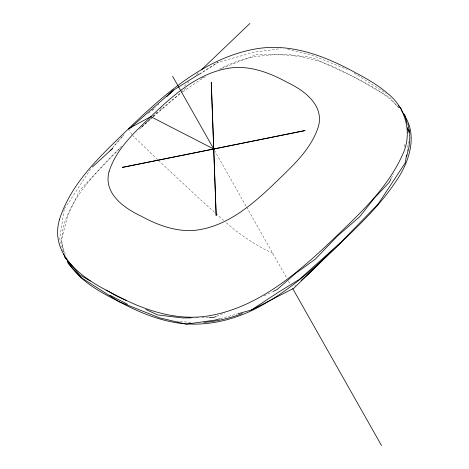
<?xml version="1.0" encoding="UTF-8"?>
<svg xmlns="http://www.w3.org/2000/svg" width="469" height="469" viewBox="0 0 469 469"><rect width="100%" height="100%" fill="white"/><g stroke="black" fill="none" stroke-linecap="round" stroke-linejoin="round"><path stroke-width="0.35" stroke-dasharray="2.35 1.76" d="M64.218 209.444L59.686 238.563L63.438 252.51M407.045 151.458L408.599 141.515M404.325 146.697L405.058 143.866M391.351 178.173L393.561 173.6M64.611 208.828L90.892 168.623M112.478 147.764L114.389 145.595M116.3 143.432L117.256 142.347M119.167 140.178L120.603 138.554M122.515 136.385L124.906 133.677M119.595 148.614L79.941 189.998L67.729 215.652L61.146 241.148L65.889 256.121M148.526 113.439L155.057 107.682M121.553 146.234C107.8 159.624 94.492 173.559 82.96 188.943C69.834 206.958 57.042 229.658 63.702 252.621M141.052 127.527L144.223 124.496M144.751 123.986L147.923 120.955M148.45 120.451L152.149 116.916M152.677 116.412L157.437 111.862M160.076 109.336L163.247 106.305M184.387 86.097L189.142 81.547M196.54 74.477L199.184 71.95M152.484 110.262L155.661 107.231M157.777 105.214L158.833 104.206M294.608 286.196L295.663 285.193M142.33 126.343L146.228 122.696M146.756 122.21L152.554 116.904M153.07 116.435L171.267 100.794L182.353 92.2M139.305 129.292L141.474 127.363M142.019 126.882L152.876 117.256M153.422 116.769L180.671 92.698M181.222 92.217L186.732 87.404M182.922 91.783L200.298 79.789L206.501 76.136M199.284 74.483L218.114 62.248L254.614 52.123L280.556 48.624M199.589 73.838L218.114 62.248M219.222 69.301C257.164 48.588 304.041 50.922 341.754 70.79C361.904 81.096 383.495 90.535 398.773 107.817M264.141 295.857L272.6 291.724M201.383 78.2L203.347 77.256M221.632 68.462L256.08 54.709L286.958 54.445L311.791 57.394L354.06 76.957L389.733 97.446L398.691 107.87M216.795 316.206L224.903 312.975M220.494 318.58L237.343 313.908M191.927 317.835L198.375 317.753M201.957 317.706L208.406 317.624M190.783 322.426L177.171 321.124M287.667 49.233L310.197 54.568L347.183 69.4M272.806 253.395C255.81 245.258 239.905 234.946 225.87 222.359M354.242 73.094L386.286 93.442M223.707 220.506L201.26 200.38L158.141 160.093M157.648 159.63L133.026 135.799M131.877 134.451L129.303 130.347M214.468 150.285L246.219 206.407M246.577 207.046L286.629 277.83M288.429 281.019L289.877 283.569"/><path stroke-width="0.7" d="M409.883 137.165L409.021 147.037L406.687 156.318M406.494 155.01L405.28 162.825L378.114 204.085L340.576 242.596L310.208 272.577L301.08 280.62M409.373 136.543L409.812 133.7L408.704 129.55M407.983 132.534L408.352 131.121L407.25 127.632M391.035 178.83L389.458 182.095L374.596 197.877L359.682 216.725L337.064 236.388L315.373 259.105L295.898 273.146L277.156 289.502L273.251 291.407M114.864 145.056L115.82 143.971M117.737 141.802L118.692 140.718M121.084 138.009L122.04 136.925M168.447 94.292L171.214 91.994M201.301 69.928L249.918 23.45M166.771 96.632L173.647 90.066L198.967 74.225M110.121 150.795L112.56 148.491L92.358 167.04M128.729 129.338L173.647 90.066M251.378 310.015L278.621 292.087L299.41 279.36L340.576 242.596L293.77 288.294L251.378 310.015L238.041 313.714M128.424 128.799L150.778 116.658L213.747 149.019L305.079 130.552L122.362 167.386L213.747 149.019L216.174 215.588L211.267 82.351L213.747 149.019M216.121 316.475L213.418 317.554L209.121 317.613M242.385 313.515C229.992 318.17 217.065 321.435 203.839 322.373M219.791 318.779L214.878 320.139L186.129 324.167L159.354 317.789L119.062 301.714L81.413 277.742L68.263 263.607L67.618 261.561M191.211 317.847L182.617 317.959L157.754 314.963L145.882 309.487M126.759 300.67L115.55 295.505L106.146 290.088M127.404 304.223L109.881 295.224M90.47 281.054L79.812 274.916L64.751 257.393L63.813 253.905M398.38 105.642L401.306 108.796L402.408 112.284M402.935 112.812L404.823 115.005L407.039 123.318M403.967 114.799C418.114 135.23 409.232 161.846 396.498 180.6C383.607 200.134 367.321 217.094 350.619 233.369C323.153 259.896 295.329 286.811 261.684 305.454C234.394 320.796 201.946 328.347 170.945 321.734C155.937 318.639 141.579 313.016 127.902 306.187C105.677 294.69 80.885 283.792 67.595 261.397M172.615 76.312L214.104 149.646M292.762 288.67L381.52 445.55M65.777 257.645L66.299 258.9M407.831 123.81L409.531 131.977M59.469 219.51C49.239 255.412 83.546 279.254 111.399 292.773C141.368 309.264 175.523 321.845 210.206 315.596C258.97 306.714 297.715 272.987 332.574 239.852C358.996 214.286 387.353 188.761 402.601 154.594C412.767 133.413 405.796 107.383 387.335 93.231C377.873 85.129 367.092 78.769 356.071 73.053C325.422 56.116 290.604 42.573 255.007 49.04C206.231 57.927 167.48 91.66 132.61 124.789C104.177 152.671 71.904 180.401 59.469 219.51M109.095 171.496C103.104 192.935 123.54 207.837 140.483 215.787C158.598 225.759 179.252 233.357 200.216 229.587C229.693 224.211 253.119 203.822 274.189 183.795C291.378 166.941 310.888 150.18 318.404 126.536C324.396 105.097 303.953 90.195 287.01 82.245C268.895 72.285 248.265 64.663 227.295 68.445C197.812 73.815 174.386 94.21 153.31 114.237C136.121 131.091 116.611 147.852 109.095 171.496"/></g></svg>
